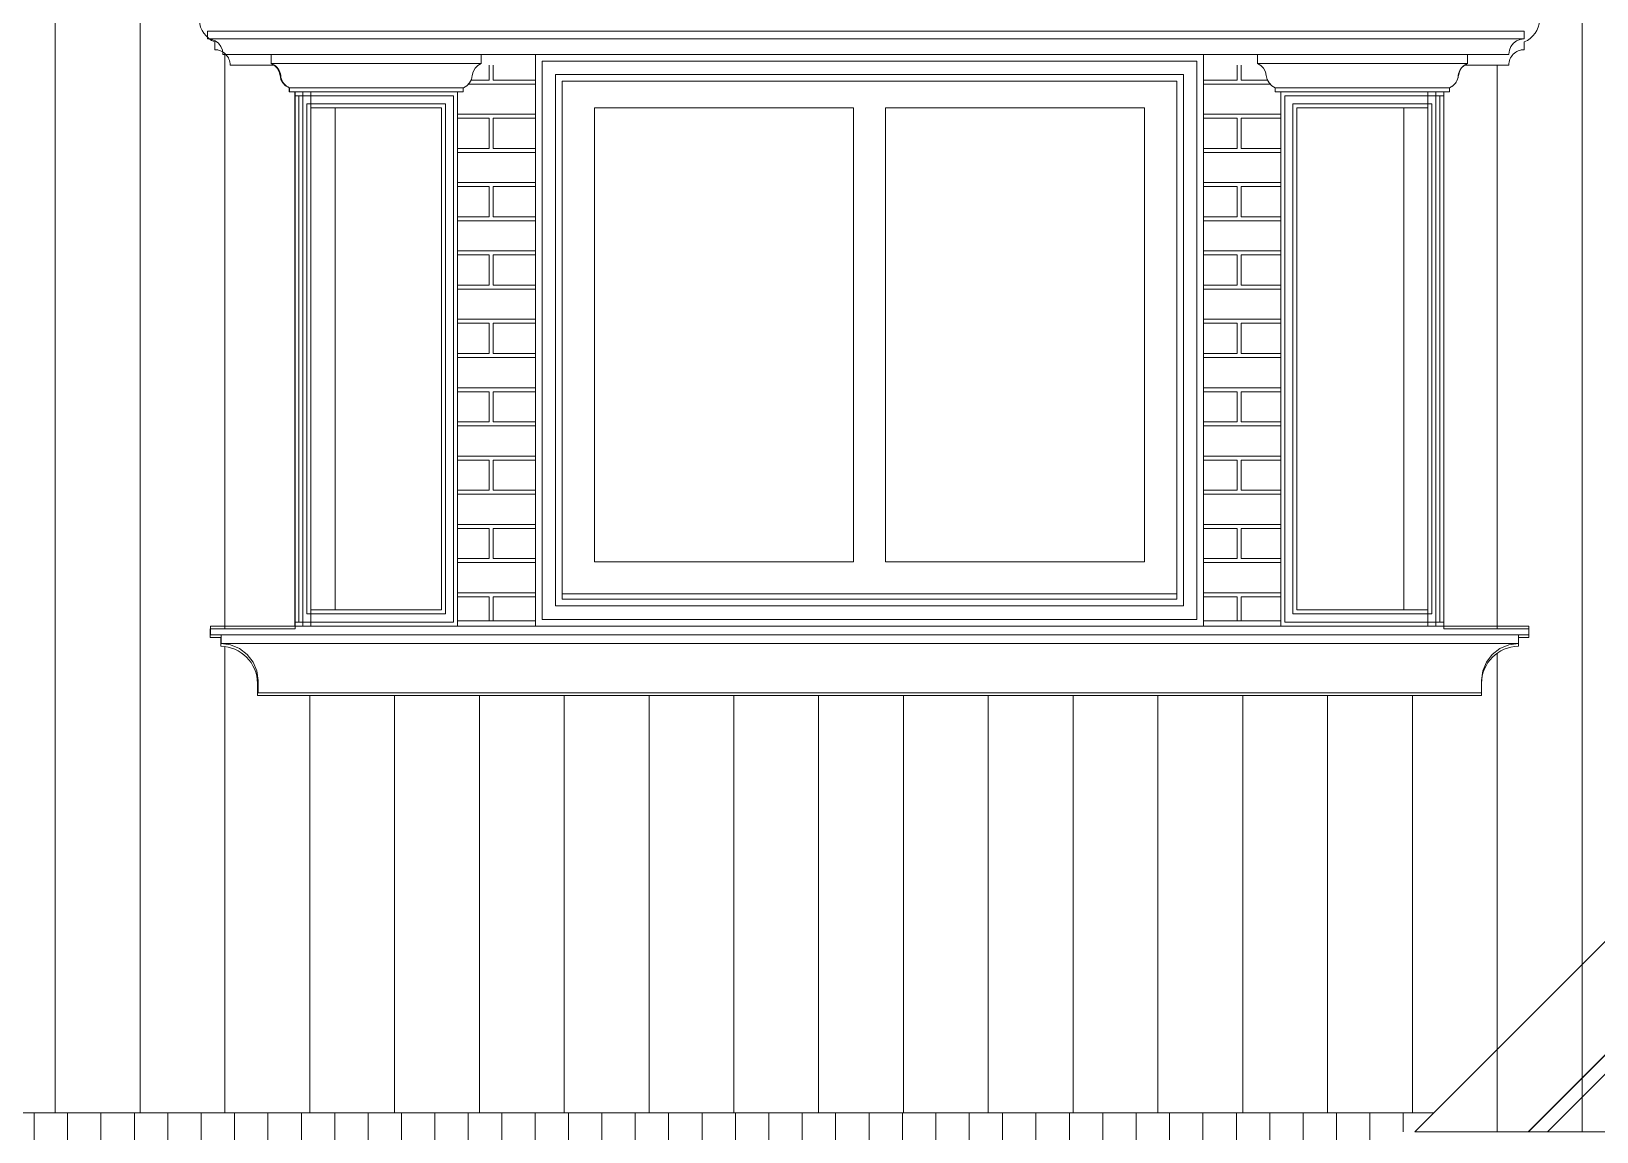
# Model space of a CAD drawing. Header units: millimetres. Extents: x 1177761 to 1329492, y 746793 to 827002.
# Drawn here: x 1200899 to 1203829, y 819448 to 821508 of the extents above; entities that cross this region are included whole.
import ezdxf

# ---------------------------------------------------------------- set-up
doc = ezdxf.new("R2010")
doc.units = ezdxf.units.MM
doc.layers.add('wall', color=5, linetype='Continuous', lineweight=30)

msp = doc.modelspace()

# ---------------------------------------------------------------- hatches: boundary and pattern name
at = {"layer": 'wall', "lineweight": 20, "ltscale": 50}
h = msp.add_hatch(dxfattribs=at)
h.set_pattern_fill('ANSI31', color=250, scale=50, angle=45, style=0)
h.paths.add_polyline_path([(1195319.9, 822898.7), (1196037.4, 822898.7)], flags=16)
h.paths.add_polyline_path([(1200387.7, 819684.5), (1201105.2, 819684.5)], flags=16)
h.paths.add_polyline_path([(1202217, 819684.5), (1202934.6, 819684.5)], flags=16)
h.paths.add_polyline_path([(1200228.6, 820470.7), (1200946.2, 820470.7)], flags=16)
h.paths.add_polyline_path([(1200228.6, 821826.4), (1200946.2, 821826.4)], flags=16)
h.paths.add_polyline_path([(1200228.6, 823277.2), (1200946.2, 823277.2)], flags=16)
edge = h.paths.add_edge_path(flags=16)
edge.add_line((1201253.4, 820356.9), (1201253.4, 820373.4))
edge.add_line((1201253.4, 820373.4), (1201233.6, 820373.4))
edge.add_line((1201233.6, 820373.4), (1201233.6, 820389.8))
edge.add_line((1201233.6, 820389.8), (1201392.8, 820389.8))
edge.add_line((1201392.8, 820389.8), (1201392.8, 821394.8))
edge.add_line((1201392.8, 821394.8), (1201382.1, 821394.8))
edge.add_line((1201382.1, 821394.8), (1201382.1, 821402.5))
edge.add_arc((1201392, 821426.8), 26.2, 191.2156, 247.9014, ccw=False)
edge.add_arc((1201337.5, 821421.5), 28.7, 0.4041, 54.5165)
edge.add_line((1201354.2, 821444.8), (1201271.1, 821444.8))
edge.add_arc((1201242.4, 821444.9), 28.8, 359.8281, 450.0572)
edge.add_line((1201242.3, 821473.7), (1201242.3, 821488.1))
edge.add_arc((1201261, 821532.2), 47.9, 184.0618, 247.0641, ccw=False)
edge.add_arc((1201154.3, 821503), 64.3, 23.6801, 78.3248)
edge.add_line((1201167.3, 821566), (1201167.3, 821625.5))
edge.add_line((1201167.3, 821625.5), (1201117.8, 821625.5))
edge.add_line((1201117.8, 821625.5), (1201117.8, 821726.2))
edge.add_line((1201117.8, 821726.2), (1202467.8, 823076.2))
edge.add_line((1202467.8, 823076.2), (1203817.8, 821726.2))
edge.add_line((1203817.8, 821726.2), (1203817.8, 821625.5))
edge.add_line((1203817.8, 821625.5), (1203768.2, 821625.5))
edge.add_line((1203768.2, 821625.5), (1203768.2, 821566))
edge.add_arc((1203781.2, 821503), 64.3, 101.6752, 156.3199)
edge.add_arc((1203674.5, 821532.2), 47.9, 292.9359, 355.9382, ccw=False)
edge.add_line((1203693.2, 821488.1), (1203693.2, 821473.7))
edge.add_arc((1203693.2, 821444.9), 28.8, 89.9428, 180.1719)
edge.add_line((1203664.4, 821444.8), (1203581.4, 821444.8))
edge.add_arc((1203598, 821421.5), 28.7, 125.4835, 179.5959)
edge.add_arc((1203543.6, 821426.8), 26.2, 292.0986, 348.7844, ccw=False)
edge.add_line((1203553.4, 821402.5), (1203553.4, 821394.8))
edge.add_line((1203553.4, 821394.8), (1203542.8, 821394.8))
edge.add_line((1203542.8, 821394.8), (1203542.8, 820389.8))
edge.add_line((1203542.8, 820389.8), (1203701.9, 820389.8))
edge.add_line((1203701.9, 820389.8), (1203701.9, 820373.4))
edge.add_line((1203701.9, 820373.4), (1203682.2, 820373.4))
edge.add_line((1203682.2, 820373.4), (1203682.2, 820356.9))
edge.add_arc((1203683.4, 820286.6), 70.3, 90.993, 179.007)
edge.add_line((1203613.1, 820287.9), (1203613.1, 820264.8))
edge.add_line((1203613.1, 820264.8), (1202468.1, 820264.8))
edge.add_line((1202468.1, 820264.8), (1202467.4, 820264.8))
edge.add_line((1202467.4, 820264.8), (1201322.4, 820264.8))
edge.add_line((1201322.4, 820264.8), (1201322.4, 820287.9))
edge.add_arc((1201252.1, 820286.6), 70.3, 0.993, 89.007)
edge = h.paths.add_edge_path(flags=16)
edge.add_line((1197351.5, 820356.9), (1197351.5, 820373.4))
edge.add_line((1197351.5, 820373.4), (1197331.7, 820373.4))
edge.add_line((1197331.7, 820373.4), (1197331.7, 820389.8))
edge.add_line((1197331.7, 820389.8), (1197490.9, 820389.8))
edge.add_line((1197490.9, 820389.8), (1197490.9, 821394.8))
edge.add_line((1197490.9, 821394.8), (1197480.2, 821394.8))
edge.add_line((1197480.2, 821394.8), (1197480.2, 821402.5))
edge.add_arc((1197490.1, 821426.8), 26.2, 191.2156, 247.9014, ccw=False)
edge.add_arc((1197435.6, 821421.5), 28.7, 0.4041, 54.5165)
edge.add_line((1197452.3, 821444.8), (1197369.2, 821444.8))
edge.add_arc((1197340.5, 821444.9), 28.8, 359.8281, 450.0572)
edge.add_line((1197340.5, 821473.7), (1197340.5, 821488.1))
edge.add_arc((1197359.1, 821532.2), 47.9, 184.0618, 247.0641, ccw=False)
edge.add_arc((1197252.4, 821503), 64.3, 23.6801, 78.3248)
edge.add_line((1197265.5, 821566), (1197265.5, 821625.5))
edge.add_line((1197265.5, 821625.5), (1197215.9, 821625.5))
edge.add_line((1197215.9, 821625.5), (1197215.9, 821726.2))
edge.add_line((1197215.9, 821726.2), (1198565.9, 823076.2))
edge.add_line((1198565.9, 823076.2), (1199915.9, 821726.2))
edge.add_line((1199915.9, 821726.2), (1199915.9, 821625.5))
edge.add_line((1199915.9, 821625.5), (1199866.3, 821625.5))
edge.add_line((1199866.3, 821625.5), (1199866.3, 821566))
edge.add_arc((1199879.3, 821503), 64.3, 101.6752, 156.3199)
edge.add_arc((1199772.6, 821532.2), 47.9, 292.9359, 355.9382, ccw=False)
edge.add_line((1199791.3, 821488.1), (1199791.3, 821473.7))
edge.add_arc((1199791.3, 821444.9), 28.8, 89.9428, 180.1719)
edge.add_line((1199762.5, 821444.8), (1199679.5, 821444.8))
edge.add_arc((1199696.1, 821421.5), 28.7, 125.4835, 179.5959)
edge.add_arc((1199641.7, 821426.8), 26.2, 292.0986, 348.7844, ccw=False)
edge.add_line((1199651.6, 821402.5), (1199651.6, 821394.8))
edge.add_line((1199651.6, 821394.8), (1199640.9, 821394.8))
edge.add_line((1199640.9, 821394.8), (1199640.9, 820389.8))
edge.add_line((1199640.9, 820389.8), (1199800, 820389.8))
edge.add_line((1199800, 820389.8), (1199800, 820373.4))
edge.add_line((1199800, 820373.4), (1199780.3, 820373.4))
edge.add_line((1199780.3, 820373.4), (1199780.3, 820356.9))
edge.add_arc((1199781.5, 820286.6), 70.3, 90.993, 179.007)
edge.add_line((1199711.2, 820287.9), (1199711.2, 820264.8))
edge.add_line((1199711.2, 820264.8), (1198566.3, 820264.8))
edge.add_line((1198566.3, 820264.8), (1198565.5, 820264.8))
edge.add_line((1198565.5, 820264.8), (1197420.6, 820264.8))
edge.add_line((1197420.6, 820264.8), (1197420.6, 820287.9))
edge.add_arc((1197350.3, 820286.6), 70.3, 0.993, 89.007)
h.paths.add_polyline_path([(1194341.2, 822651.8), (1195197, 821796), (1195239.4, 821838.4), (1195257.1, 821820.8), (1195281.9, 821845.5), (1195363.2, 821764.1), (1195349.1, 821749.9), (1196232.9, 820866.1), (1196201.2, 820834.2), (1196222.3, 820813.1), (1196201.1, 820791.9), (1197509.2, 819483.9), (1203523.7, 819483.5), (1204832.5, 820792.2), (1204811.6, 820813.1), (1204832.8, 820834.2), (1204801, 820866.1), (1205684.8, 821749.9), (1205670.7, 821764.1), (1205752.1, 821845.5), (1205776.9, 821820.8), (1205794.5, 821838.4), (1205836.7, 821796.3), (1206692.5, 822652.1), (1206692.5, 822675.5), (1206688.2, 822692.8), (1206654.2, 822721.6), (1206630.3, 822746.7), (1206615.8, 822783.2), (1206596.1, 822884.3), (1206636.2, 822996.9), (1206676, 823027.2), (1206734.4, 823047.6), (1206741.5, 823077.8), (1206741.5, 823110.4), (1206710, 823159.7), (1206724.8, 823194.6), (1206769.4, 823211.9), (1206790.7, 823243.9), (1206756.6, 823438.4), (1206788.5, 823575.4), (1206776.4, 823626.2), (1206777.9, 823670.8), (1206808, 823705.9), (1206813.4, 823733.4), (1206800.8, 823774.3), (1206758.4, 823804.9), (1206822.1, 823856.2), (1206803.8, 824019.5), (1194235.6, 824019.5), (1194217.4, 823856.2), (1194281, 823804.9), (1194238.7, 823774.3), (1194226.1, 823733.4), (1194231.4, 823705.9), (1194261.6, 823670.8), (1194263.1, 823626.2), (1194251, 823575.4), (1194282.8, 823438.4), (1194248.8, 823243.9), (1194270.1, 823211.9), (1194314.6, 823194.6), (1194329.5, 823159.7), (1194298, 823110.4), (1194298, 823077.8), (1194305.1, 823047.6), (1194363.4, 823027.2), (1194403.3, 822996.9), (1194443.4, 822884.3), (1194423.7, 822783.2), (1194409.2, 822746.7), (1194385.3, 822721.6), (1194351.3, 822692.8)])
h = msp.add_hatch(dxfattribs=at)
h.set_pattern_fill('ANSI31', color=250, scale=50, angle=45, style=0)
h.paths.add_polyline_path([(1203488.5, 819448.2), (1206692.5, 822652), (1206942.5, 822651.8), (1210146.3, 819448.2)])
at = {"layer": 'wall', "lineweight": 20, "ltscale": 2}
h = msp.add_hatch(dxfattribs=at)
h.set_pattern_fill('AR18', color=251, scale=20, style=0)
h.set_pattern_definition([(0, (-258736.614, 1390881.34), (100, 64), [192.5, -7.5]), (0, (-258836.614, 1390888.84), (100, 64), [192.5, -7.5]), (90, (-258736.61, 1390881.34), (-100, 64), [-71.5, 56.5]), (90, (-258744.11, 1390881.34), (-100, 64), [-71.5, 56.5])])
h.paths.add_polyline_path([(1203237.8, 821394.8), (1203227.2, 821394.8), (1203227.2, 821402.4), (1203220.8, 821406.2), (1203215.6, 821411.5), (1203212.1, 821418.1), (1203210.5, 821425.3), (1203208.8, 821432.5), (1203205.2, 821439), (1203200.1, 821444.3), (1203199.2, 821444.8), (1203092.7, 821444.8), (1203092.7, 820404.8), (1203237.8, 820404.8)])
h.paths.add_polyline_path([(1201842.7, 821444.8), (1201735.5, 821444.8), (1201734.6, 821444.3), (1201729.5, 821439), (1201725.9, 821432.5), (1201724.3, 821425.3), (1201722.6, 821418.1), (1201719.1, 821411.5), (1201713.9, 821406.2), (1201707.5, 821402.4), (1201707.5, 821394.8), (1201696.9, 821394.8), (1201696.9, 820404.8), (1201842.7, 820404.8)])
at = {"layer": 'wall', "lineweight": 20, "ltscale": 50}
h = msp.add_hatch(dxfattribs=at)
h.set_pattern_fill('ANSI31', color=250, scale=500, angle=45, style=0)
h.set_pattern_definition([(90, (-270908.16, 1431884.34), (-62.5, 1e-14), [])])
edge = h.paths.add_edge_path()
edge.add_line((1203426.2, 819388.8), (1203426.2, 819448.2))
edge.add_line((1203426.2, 819448.2), (1203488.4, 819448.2))
edge.add_line((1203488.4, 819448.2), (1203523.7, 819483.5))
edge.add_line((1203523.7, 819483.5), (1201481.7, 819483.6))
edge.add_line((1201481.7, 819483.6), (1201927.6, 818894))
edge.add_arc((1202151.4, 818474.8), 475.2, 48.3906, 118.1073, ccw=False)
edge.add_line((1202467, 818830.1), (1202867.8, 818830.1))
edge.add_line((1202867.8, 818830.1), (1203426.2, 819388.8))
edge = h.paths.add_edge_path(flags=17)
edge.add_line((1201835.9, 818830.1), (1202467, 818830.1))
edge.add_arc((1202151.4, 818474.8), 475.2, 48.3906, 131.6094)
edge = h.paths.add_edge_path()
edge.add_line((1201481.7, 819483.6), (1197509.2, 819483.9))
edge.add_line((1197509.2, 819483.9), (1197545, 819448.2))
edge.add_line((1197545, 819448.2), (1197606.8, 819448.2))
edge.add_line((1197606.8, 819448.2), (1197606.8, 819389.2))
edge.add_line((1197606.8, 819389.2), (1198165.6, 818830.1))
edge.add_line((1198165.6, 818830.1), (1201835.9, 818830.1))
edge.add_arc((1202151.4, 818474.8), 475.2, 118.1073, 131.6094, ccw=False)
edge.add_line((1201927.6, 818894), (1201481.7, 819483.6))
h.paths.add_polyline_path([(1200490.4, 819077.6), (1201105.4, 819077.6)], flags=16)

# ---------------------------------------------------------------- linework, layer by layer
at = {"layer": 'wall', "color": 250, "lineweight": 20, "ltscale": 50}
for p, q in [((1203488.4, 819448.2), (1206697.5, 822657.1)), ((1203700.5, 819448.2), (1206697.5, 822444.9)), ((1206722.4, 822444.8), (1203737, 819448.2)), ((1201228.9, 821493.7), (1201228.9, 821508.1)), ((1201228.9, 821508.1), (1203693.2, 821508.1)), ((1203693.2, 821493.7), (1203693.2, 821508.1)), ((1201236.3, 821492.8), (1201228.9, 821493.7)), ((1201228.9, 821493.7), (1203693.2, 821493.7)), ((1201243.2, 821490.1), (1201236.3, 821492.8)), ((1201249.2, 821485.6), (1201243.2, 821490.1)), ((1201253.8, 821479.7), (1201249.2, 821485.6)), ((1201256.7, 821472.8), (1201253.8, 821479.7)), ((1203665.4, 821472.8), (1203668.3, 821479.7)), ((1203668.3, 821479.7), (1203672.9, 821485.6)), ((1203672.9, 821485.6), (1203678.8, 821490.1)), ((1203678.8, 821490.1), (1203685.8, 821492.8)), ((1203685.8, 821492.8), (1203693.2, 821493.7)), ((1201257.6, 821465.4), (1201256.7, 821472.8)), ((1201257.6, 821464.8), (1201257.6, 821465.4)), ((1201257.6, 821464.8), (1203664.4, 821464.8)), ((1201347.8, 821448.1), (1201347.8, 821464.8)), ((1201354.2, 821444.3), (1201347.8, 821448.1)), ((1201347.8, 821448.1), (1201741, 821448.1)), ((1201734.6, 821444.3), (1201741, 821448.1)), ((1201741, 821448.1), (1201741, 821464.8)), ((1201842.7, 820394.8), (1201842.7, 821464.8)), ((1201855.2, 820407.3), (1201855.2, 821452.3)), ((1201855.2, 821452.3), (1203080.2, 821452.3)), ((1203080.2, 821452.3), (1203080.2, 820407.3)), ((1203092.7, 821464.8), (1203092.7, 820394.8)), ((1203193.7, 821448.1), (1203193.7, 821464.8)), ((1203200.1, 821444.3), (1203193.7, 821448.1)), ((1203586.9, 821448.1), (1203193.7, 821448.1)), ((1203580.5, 821444.3), (1203586.9, 821448.1)), ((1203586.9, 821448.1), (1203586.9, 821464.8)), ((1203664.4, 821465.4), (1203665.4, 821472.8)), ((1203664.4, 821464.8), (1203664.4, 821465.4)), ((1201359.4, 821439), (1201354.2, 821444.3)), ((1201362.9, 821432.5), (1201359.4, 821439)), ((1201364.6, 821425.3), (1201362.9, 821432.5)), ((1201366.3, 821418.1), (1201364.6, 821425.3)), ((1201369.8, 821411.5), (1201366.3, 821418.1)), ((1201719.1, 821411.5), (1201722.6, 821418.1)), ((1201722.6, 821418.1), (1201724.3, 821425.3)), ((1201724.3, 821425.3), (1201725.9, 821432.5)), ((1201725.9, 821432.5), (1201729.5, 821439)), ((1201729.5, 821439), (1201734.6, 821444.3)), ((1201880.2, 821427.3), (1201880.2, 820432.3)), ((1203055.2, 821427.3), (1201880.2, 821427.3)), ((1203055.2, 820432.3), (1203055.2, 821427.3)), ((1203205.2, 821439), (1203200.1, 821444.3)), ((1203208.8, 821432.5), (1203205.2, 821439)), ((1203210.5, 821425.3), (1203208.8, 821432.5)), ((1203212.1, 821418.1), (1203210.5, 821425.3)), ((1203215.6, 821411.5), (1203212.1, 821418.1)), ((1203565, 821411.5), (1203568.5, 821418.1)), ((1203568.5, 821418.1), (1203570.1, 821425.3)), ((1203570.1, 821425.3), (1203571.8, 821432.5)), ((1203571.8, 821432.5), (1203575.4, 821439)), ((1203575.4, 821439), (1203580.5, 821444.3)), ((1201374.9, 821406.2), (1201369.8, 821411.5)), ((1201381.3, 821402.5), (1201374.9, 821406.2)), ((1201381.3, 821394.8), (1201381.3, 821402.4)), ((1201381.3, 821402.4), (1201707.5, 821402.4)), ((1201381.3, 821394.8), (1201707.5, 821394.8)), ((1201392, 821387.3), (1201392, 821394.8)), ((1201407, 820394.8), (1201407, 821394.8)), ((1201422, 820394.8), (1201422, 821394.8)), ((1201696.9, 821394.8), (1201696.9, 820394.8)), ((1201707.5, 821394.8), (1201707.5, 821402.4)), ((1201707.6, 821402.5), (1201713.9, 821406.2)), ((1201713.9, 821406.2), (1201719.1, 821411.5)), ((1201892.7, 821414.8), (1201892.7, 820444.8)), ((1203042.7, 821414.8), (1201892.7, 821414.8)), ((1201892.8, 821414.8), (1201892.8, 820454.8)), ((1203042.7, 820444.8), (1203042.7, 821414.8)), ((1203220.8, 821406.2), (1203215.6, 821411.5)), ((1203227.2, 821402.5), (1203220.8, 821406.2)), ((1203227.2, 821394.8), (1203227.2, 821402.4)), ((1203553.4, 821402.4), (1203227.2, 821402.4)), ((1203553.4, 821394.8), (1203227.2, 821394.8)), ((1203237.8, 821394.8), (1203237.8, 820394.8)), ((1203512.8, 820394.8), (1203512.8, 821394.8)), ((1203527.8, 820394.8), (1203527.8, 821394.8)), ((1203542.8, 821387.3), (1203542.8, 821394.8)), ((1203553.4, 821402.5), (1203559.8, 821406.2)), ((1203553.4, 821394.8), (1203553.4, 821402.4)), ((1203559.8, 821406.2), (1203565, 821411.5)), ((1201392, 820402.3), (1201392, 821387.3)), ((1201399.5, 821387.3), (1201392, 821387.3)), ((1201399.5, 820402.3), (1201399.5, 821387.3)), ((1201399.5, 821387.3), (1201689.4, 821387.3)), ((1201414.5, 821372.3), (1201414.5, 820417.3)), ((1201674.4, 821372.3), (1201414.5, 821372.3)), ((1201666.9, 821364.8), (1201422, 821364.8)), ((1201467.8, 821364.8), (1201467.8, 820424.8)), ((1201666.9, 820424.8), (1201666.9, 821364.8)), ((1201674.4, 820417.3), (1201674.4, 821372.3)), ((1201689.4, 821387.3), (1201689.4, 820402.3)), ((1202437.8, 821364.8), (1201952.8, 821364.8)), ((1201952.8, 821364.8), (1201952.8, 820514.8)), ((1202437.8, 820514.8), (1202437.8, 821364.8)), ((1202982.8, 821364.8), (1202497.8, 821364.8)), ((1202497.8, 821364.8), (1202497.8, 820514.8)), ((1202982.8, 820514.8), (1202982.8, 821364.8)), ((1203535.3, 821387.3), (1203245.3, 821387.3)), ((1203245.3, 821387.3), (1203245.3, 820402.3)), ((1203260.3, 821372.3), (1203520.3, 821372.3)), ((1203260.3, 820417.3), (1203260.3, 821372.3)), ((1203267.8, 821364.8), (1203512.8, 821364.8)), ((1203267.8, 820424.8), (1203267.8, 821364.8)), ((1203467.8, 821364.8), (1203467.8, 820424.8)), ((1203520.3, 821372.3), (1203520.3, 820417.3)), ((1203535.3, 820402.3), (1203535.3, 821387.3)), ((1203535.3, 821387.3), (1203542.8, 821387.3)), ((1203542.8, 820402.3), (1203542.8, 821387.3)), ((1201952.8, 820514.8), (1202437.8, 820514.8)), ((1202497.8, 820514.8), (1202982.8, 820514.8)), ((1201892.8, 820454.8), (1203042.7, 820454.8)), ((1201422, 820424.8), (1201666.9, 820424.8)), ((1201880.2, 820432.3), (1203055.2, 820432.3)), ((1201892.7, 820444.8), (1203042.7, 820444.8)), ((1203512.8, 820424.8), (1203267.8, 820424.8)), ((1201234.5, 820378.4), (1201234.5, 820394.8)), ((1201234.5, 820394.8), (1203702, 820394.8)), ((1201399.5, 820402.3), (1201392, 820402.3)), ((1201392, 820394.8), (1201392, 820402.3)), ((1201689.4, 820402.3), (1201399.5, 820402.3)), ((1201414.5, 820417.3), (1201674.4, 820417.3)), ((1201842.7, 820404.8), (1201696.9, 820404.8)), ((1203080.2, 820407.3), (1201855.2, 820407.3)), ((1203237.8, 820404.8), (1203092.7, 820404.8)), ((1203245.3, 820402.3), (1203535.3, 820402.3)), ((1203520.3, 820417.3), (1203260.3, 820417.3)), ((1203535.3, 820402.3), (1203542.8, 820402.3)), ((1203542.8, 820394.8), (1203542.8, 820402.3)), ((1203702, 820378.4), (1203702, 820394.8)), ((1201234.5, 820378.4), (1203702, 820378.4)), ((1201254.2, 820361.9), (1201254.2, 820378.4)), ((1203682.3, 820361.9), (1203682.3, 820378.4)), ((1201272.1, 820359.6), (1201254.2, 820361.9)), ((1201254.2, 820361.9), (1203682.3, 820361.9)), ((1201288.8, 820352.7), (1201272.1, 820359.6)), ((1201303.1, 820341.7), (1201288.8, 820352.7)), ((1201314.1, 820327.4), (1201303.1, 820341.7)), ((1203622.5, 820327.4), (1203633.4, 820341.7)), ((1203633.4, 820341.7), (1203647.7, 820352.7)), ((1203647.7, 820352.7), (1203664.4, 820359.6)), ((1203664.4, 820359.6), (1203682.3, 820361.9)), ((1201321, 820310.7), (1201314.1, 820327.4)), ((1201323.3, 820292.9), (1201321, 820310.7)), ((1203613.2, 820292.9), (1203615.6, 820310.7)), ((1203615.6, 820310.7), (1203622.5, 820327.4)), ((1201323.3, 820269.8), (1201323.3, 820292.9)), ((1203613.2, 820269.8), (1203613.2, 820292.9)), ((1201323.3, 820269.8), (1203613.2, 820269.8)), ((1203927.2, 819674), (1203701.3, 819448.2)), ((1203523.7, 819483.5), (1197505.9, 819483.9))]:
    msp.add_line(p, q, dxfattribs=at)
msp.add_lwpolyline([(1203488.5, 819448.2), (1206692.5, 822652), (1206942.5, 822651.8), (1210146.3, 819448.2)], close=True, dxfattribs=at)
msp.add_lwpolyline([(1203722.3, 821528.8, -0.28204), (1203693.2, 821488.1), (1203693.2, 821473.7, 0.415385), (1203664.4, 821444.8), (1203581.4, 821444.8, 0.240598), (1203569.3, 821421.7, -0.252509), (1203553.4, 821402.5), (1203553.4, 821394.8), (1203542.8, 821394.8), (1203542.8, 820389.8), (1203701.9, 820389.8), (1203701.9, 820373.4), (1203682.2, 820373.4), (1203682.2, 820356.9, 0.404098), (1203613.1, 820287.9), (1203613.1, 820264.8), (1202468.1, 820264.8), (1202467.4, 820264.8), (1201322.4, 820264.8), (1201322.4, 820287.9, 0.404098), (1201253.4, 820356.9), (1201253.4, 820373.4), (1201233.6, 820373.4), (1201233.6, 820389.8), (1201392.8, 820389.8), (1201392.8, 821394.8), (1201382.1, 821394.8), (1201382.1, 821402.5, -0.252509), (1201366.2, 821421.7, 0.240598), (1201354.2, 821444.8), (1201271.1, 821444.8, 0.415385), (1201242.3, 821473.7), (1201242.3, 821488.1, -0.28204), (1201213.2, 821528.8, 0.243056)], format="xyb", dxfattribs=at)

doc.saveas('drawing.dxf')
